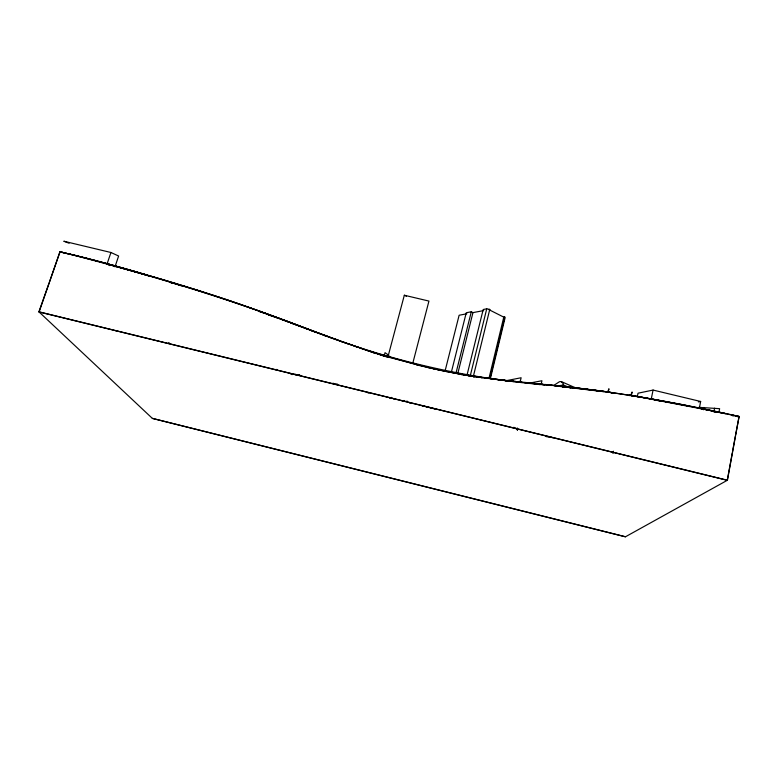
<?xml version="1.0" encoding="UTF-8"?>
<svg xmlns="http://www.w3.org/2000/svg" width="778" height="778" viewBox="0 0 778 778"><rect width="100%" height="100%" fill="white"/><g stroke="black" fill="none" stroke-linecap="round" stroke-linejoin="round"><path stroke-width="1.17" d="M534.875 383.962L535.925 383.768M612.14 392.637L614.455 393.221M629.266 395.681L629.48 395.195L651.254 398.978L687.295 405.815M551.728 385.314L553.732 385.528C616.186 391.48 677.891 402.955 739.1 416.444L738.896 416.463M736.105 415.997L738.915 416.6L732.069 414.966M732.293 452.786L727.255 480.318L39.095 311.978L49.267 282.832M732.497 451.648L735.414 435.748M735.58 434.853L739.1 416.444L727.43 480.221L625.463 536.781L152.41 418.438L38.9 311.803L60.1 251.751M714.612 408.168L713.941 411.679L718.96 412.194L719.621 408.674L698.8 407.341M703.555 409.763L704.002 407.429M699.296 408.518L700.647 401.477L653.073 390.07L638.028 393.201L637.318 396.634M613.2 452.378L613.346 451.639M612.976 453.477L613.434 451.211M651.167 399.406L653.073 390.07M563.116 387.386L563.194 383.583L561.201 381.541L559.431 381.745L554.004 385.275M517.205 427.929L517.282 429.962M488.934 378.555L503.774 317.142L504.728 316.967L505.029 318.037L490.51 378.196M489.858 378.604L504.728 316.967M470.301 375.618L486.736 308.827L489.77 309.42L473.374 376.26L471.633 376.046M467.072 374.85L483.196 309.508L486.736 308.827M456.122 372.584L471.283 311.784L472.956 312.62L483.683 310.578M457.834 373.362L472.956 312.62M451.405 372.01L466.246 312.746L471.283 311.784M445.288 370.134L459.117 315.246L466.819 313.787M412.807 363.17L428.941 301.076L404.327 295.241L387.862 357.141M384.108 356.081L385.022 352.667L388.961 355.429M114.988 266.835L118.616 256.011L110.933 252.49L63.806 241.219L69.106 243.232M106.897 264.442L110.933 252.49M49.617 281.84L59.906 251.702M388.154 357.413L388.523 357.442M630.764 395.428L632.096 391.995L631.347 395.662L640.313 397.111M631.318 395.594L630.19 395.302M608.075 390.935L608.941 388.776L608.114 392.326M270.977 315.674L259.132 310.928L258.695 311.492M608.124 392.423L606.509 391.849M608.211 392.083L614.484 393.143L611.352 392.52M109.397 265.308L109.863 265.58L107.063 263.985L107.588 264.092M608.25 392.141L639.817 396.848L682.345 404.648L724.931 413.449M172.026 282.599L171.063 282.735M259.162 311.336L266.805 313.699M170.81 282.735L171.461 282.433M389.953 398.035L391.626 397.607L390.653 397.811A8.568 2.159 8.6 0 0 390.148 397.966M258.753 311.356L264.248 312.775M516.874 381.92L520.307 381.23L521.124 377.748L505.292 380.88M391.655 397.441L390.682 397.646A15.648 3.89 8 0 0 390.284 397.782M489.77 309.42L488.827 309.605L503.774 317.142M529.312 383.146L541.935 380.743L541.128 384.39L540.058 384.595M539.533 384.517L541.148 384.215L539.018 384.614M698.381 401.886L700.647 401.477M403.062 400.66L404.21 400.505M402.158 400.952L404.181 400.66M409.617 402.994L410.366 402.887M403.267 400.787L403.947 400.689M555.366 386.18L563.642 385.042L570.459 388.037M405.406 401.448L407.361 401.185M572.939 387.677L574.728 387.493L576.187 388.494M394.854 398.579L394.067 398.618M394.825 398.735L393.396 398.803M275.869 369.472L277.367 369.579M275.82 369.618L276.696 369.589M291.244 374.315L292.946 374.335M291.205 374.471L292.907 374.49M294.687 374.364L296 374.403M294.648 374.519L295.961 374.558M294.95 374.549L299.695 374.724M297.721 374.626L299.053 374.685M528.641 382.766L542.694 384.206M527.406 382.815L534.651 383.564M543.491 384.458L531.588 383.243M525.024 382.747L529.487 383.204M531.578 383.418L536.178 383.894M713.922 411.854L714.856 411.951M716.927 412.165L720.496 412.7M526.307 382.523L513.392 381.346M544.707 384.41L564.731 386.715M549.044 385.042L549.745 385.11M524.897 382.562L528.962 382.98M542.684 384.381L545.835 384.702M547.391 385.042L549.346 385.246M524.887 382.737L527.396 382.99M544.26 384.711L541.128 384.39L544.658 384.77M518.265 381.862L514.958 381.521M517.312 381.765L522.281 382.29M547.012 385.013L552.098 385.353M555.239 385.888L603.485 391.655M517.302 381.94L521.241 382.183M549.735 385.285L551.69 385.489M520.443 382.27L521.221 382.358M515.61 381.405L511.039 381.094M556.426 385.81L557.709 385.946M556.465 385.82L553.732 385.528C468.735 379.518 385.198 359.864 306.046 328.374C229.753 298.966 151.37 275.441 72.296 254.814L59.838 251.858L60.849 252.286M514.161 381.609L512.595 381.434M555.142 385.849L558.76 386.238M513.276 381.152L507.898 380.743M558.575 386.053L562.591 386.491M557.311 385.917L559.188 386.287M559.82 386.355L561.317 386.52M514.258 381.434L510.232 381.181M562.601 386.306L574.514 388.008M510.932 380.899L502.919 380.179M562.163 386.608L568.339 387.298M510.251 381.006L511.253 381.113M566.403 386.909L571.966 387.716M564.497 386.695L566.442 386.909M505.544 380.481L506.585 380.598M508.588 380.821L503.181 380.393M506.313 380.743L507.1 380.831M115.941 330.776L117.614 330.961M570.021 387.143L573.464 387.707M504.932 380.228L500.838 379.946M569.195 387.395L570.255 387.522M503.979 380.306L506.254 380.559M573.425 387.532L580.057 388.66M571.723 387.337L575.117 387.911M502.928 380.004L500.06 379.849M576.838 387.93L581.545 388.835M575.127 387.726L577.519 388.183M575.37 388.105L576.858 388.28M501.265 379.81L497.706 379.576M579.824 388.28L583.481 388.893M578.326 388.105L580.495 388.533M577.461 388.183L578.365 388.28M499.602 379.615L494.575 379.197M500.244 379.868L496.909 379.654M499.252 379.936L500.04 380.024M735.609 416.084L737.894 416.609M582.81 388.64L587.089 389.515M581.516 388.66L582.839 388.815M583.043 389.019L585.805 389.35M497.93 379.411L487.621 378.118M585.591 388.981L589.86 389.856M584.307 388.825L586.252 389.233M583.442 388.893L584.336 389M587.089 389.165L592.418 390.177M588.567 389.525L591.134 390.021M586.213 389.233L587.73 389.593M493.009 379.003L494.915 379.226M493.777 379.275L490.646 378.876M591.154 389.671L593.906 390.371M589.87 389.506L591.776 389.924M491.443 378.808L493.252 379.022M593.721 389.992L596.901 390.751M592.437 389.836L596.259 390.673M591.581 389.895L593.702 390.342M491.92 378.847L488.321 378.4M596.074 390.293L599.673 391.12M594.791 390.128L598.389 390.945M598.438 390.605L600.772 391.091M597.368 390.459L599.488 390.916M486.756 378.196L488.924 378.468M487.514 378.478L485.171 378.166M600.791 390.916L605.265 391.694M599.721 390.77L604.146 391.713M600.947 391.285L602.016 391.422M599.468 390.906L600.305 391.198M487.291 378.079L478.305 377.019M485.978 378.098L487.602 378.293M603.145 391.227L606.334 391.84M601.841 391.227L603.076 391.567M485.19 377.991L486.269 378.118M335.678 383.904L337.535 384.147M606.354 391.655L609.767 392.482M605.284 391.519L606.548 391.869M484.937 377.943L478.927 377.301M736.251 416.152L736.892 416.249A9.375 2.762 7.5 0 1 738.76 416.57M736.221 416.337L736.863 416.425A9.375 2.762 7.5 0 1 738.118 416.629M607.21 391.781L612.13 392.812M606.49 392.024L607.346 392.141M610.555 392.589L611.343 392.696M480.512 377.349L482.282 377.583M481.271 377.631L482.049 377.738M479.734 377.242L480.96 377.398M479.656 377.038L473.481 376.503M478.956 377.136L479.958 377.252M478.324 376.844L475.835 376.678M477.002 376.649L473.501 376.328M475.679 376.455L468.901 375.618M475.057 376.562L476.311 376.727M471.089 375.959L472.013 376.085M629.46 395.37L630.404 395.516M470.709 375.706L467.704 375.434M469.99 375.793L471.011 375.93M468.327 375.706L471.604 376.221M732.234 415.656L733.712 415.899M469.387 375.502L467.063 375.327M469.97 375.969L467.675 375.599M468.395 375.336L463.824 374.792M546.185 436.594L553.139 437.713M465.769 375.113L467.053 375.297M467.384 375.356L463.795 374.967M465.759 374.908L461.889 374.471M465.118 375.006L466.392 375.191M641.296 397.276L709.04 410.288M464.417 374.87L463.095 374.646M463.124 374.471L458.816 373.907M461.811 374.247L457.376 373.683M461.247 374.354L462.433 374.529M461.218 374.529L461.86 374.636M458.855 373.732L452.913 372.827M461.451 374.481L466.032 375.297M457.503 373.673L455.869 373.372M455.898 373.207L451.279 372.516M452.942 372.662L446.047 371.505M451.308 372.351L444.082 371.106M446.076 371.33L442.128 370.707M444.121 370.941L440.173 370.299M442.167 370.542L437.888 369.822M710.022 410.502L712.969 411.115M699.344 408.275L718.94 412.369L713.961 411.319M440.212 370.134L433.346 368.83M718.96 412.194L738.915 416.6M720.807 412.768L724.24 413.488M724.551 413.556L725.485 413.75M438.257 369.725L427.832 367.586M433.385 368.665L416.862 364.95M427.871 367.42L387.065 356.81M59.838 251.858L60.879 251.926M60.032 251.907L61.462 252.062M60.82 252.082L62.045 252.198M61.404 252.218L62.823 252.383M61.987 252.354L63.99 252.656M62.765 252.539L64.574 252.792M63.932 252.811L65.157 252.938M64.516 252.947L65.936 253.113M65.099 253.093L66.519 253.258M66.461 253.414L68.27 253.677M67.044 253.55L68.853 253.813M68.211 253.832L69.437 253.949M68.795 253.968L70.02 254.095M69.378 254.105L70.603 254.231M69.962 254.25L71.187 254.377M70.545 254.387L72.354 254.659M71.129 254.532L72.665 254.727M651.254 398.978L659.948 401.069M72.296 254.814L73.297 254.883M72.918 254.96L74.542 255.184M73.229 255.038L75.165 255.34M74.474 255.34L75.476 255.417M75.096 255.495L76.098 255.563M38.9 311.803L727.43 480.221M75.719 255.641L76.711 255.719M76.341 255.797L77.333 255.874M76.652 255.874L77.956 256.02M77.275 256.03L78.568 256.176M77.888 256.176L79.191 256.332M78.51 256.332L80.416 256.633M79.123 256.487L81.029 256.789M80.358 256.789L81.34 256.866M80.97 256.944L81.953 257.022M417.232 364.863L377.126 353.475M152.323 418.35L625.463 536.781M81.583 257.1L82.565 257.178M82.196 257.255L83.178 257.333M82.497 257.333L84.394 257.635M83.11 257.479L85.006 257.79M84.335 257.79L85.619 257.946M84.948 257.946L86.222 258.101M85.551 258.101L86.835 258.257M86.163 258.257L87.437 258.413M86.766 258.413L88.05 258.568M87.379 258.568L88.653 258.724M421.822 405.63L427.112 406.972M428.172 407.244L435.583 409.131M87.982 258.724L89.256 258.88M88.585 258.88L89.859 259.035M89.198 259.035L90.763 259.269M90.102 259.269L91.376 259.424M90.705 259.424L92.582 259.735M91.308 259.58L93.175 259.891M92.514 259.891L93.778 260.046M93.117 260.046L94.381 260.202M93.72 260.202L95.286 260.445M94.323 260.358L95.879 260.601M95.217 260.601L96.482 260.756M95.82 260.756L97.085 260.912M96.414 260.912L99.176 261.466M97.017 261.068L99.778 261.632M99.107 261.622L101.266 262.03M99.71 261.787L101.86 262.186M101.198 262.176L102.754 262.429M101.801 262.342L103.357 262.585M367.566 392.666L368.811 393.007M102.696 262.575L104.252 262.828M103.289 262.74L104.845 262.983M104.184 262.983L105.74 263.227M104.777 263.139L106.333 263.392M105.672 263.382L107.228 263.635M106.265 263.548L107.821 263.791M107.16 263.781L109.601 264.277M107.529 264.248L107.063 263.985L110.136 264.598M107.461 263.868L108.716 264.034M108.424 264.18L111.089 264.685M109.737 264.539L111.983 264.928M109.669 264.695L112.868 265.181M110.32 264.87L114.356 265.59M111.692 265.074L113.471 265.347M111.954 265.317L116.146 266.086M112.927 265.59L115.183 265.988M113.909 265.862L117.031 266.329M114.561 266.037L120.007 267.165M115.533 266.309L116.583 266.436M116.972 266.484L117.857 266.737M116.515 266.582L118.752 266.98M107.063 263.985L148.841 275.704L144.864 274.702M117.497 266.854L121.796 267.671M118.149 267.039L119.511 267.253M119.948 267.321L120.833 267.564M119.122 267.311L122.992 268.002M120.104 267.583L125.083 268.595M121.076 267.865L125.978 268.848M122.447 268.079L123.819 268.41M123.031 268.41L128.37 269.528M124.013 268.692L127.66 269.558M125.705 269.003L127.106 269.344M126.357 269.188L129.576 269.869M127.991 269.645L130.772 270.219M127.271 269.616L131.978 270.559M128.574 269.985L133.485 270.997M129.547 270.267L133.203 271.143M131.249 270.579L134.691 271.347M132.153 271.016L135.81 271.901M136.208 271.785L133.417 271.152L137.725 272.222M136.14 271.93L139.243 272.66M134.759 271.765L138.416 272.65M137.657 272.378L141.081 273.195M136.393 272.242L137.696 272.611M138.737 272.747L142.607 273.642M139.32 273.088L141.343 273.506M142.851 273.885L146.916 274.897M140.954 273.564L143.949 274.264M143.22 273.817L144.757 274.264M141.995 273.7L142.646 273.885M145 274.508L151.846 276.346M144.212 274.517L154.277 277.065M146.818 275.276L148.452 275.752M151.778 276.501L156.417 277.697M154.209 277.211L158.858 278.417M156.65 277.941L160.997 279.049M158.79 278.573L162.826 279.594M160.929 279.205L164.975 280.236M332.858 383.204L334.268 383.622M163.069 279.837L166.803 280.78M164.907 280.391L168.641 281.335M166.735 280.936L170.479 281.889M168.573 281.49L172.317 282.443M170.713 282.132L174.155 282.998M387.006 356.966L387.843 357.219M172.249 282.589L175.682 283.455M172.58 282.764L171.393 282.579L181.167 285.623M173.144 282.939L173.698 283.104M174.087 283.143L177.52 284.019M171.957 282.745L179.057 284.476M387.522 356.869L384.721 356.1M174.194 283.425L180.584 284.942M177.549 284.447L180.418 285.147L179.232 284.952M386.267 356.489L380.598 354.826M386.18 356.713L384.663 356.256M179.29 284.729L182.422 285.507M180.827 285.195L183.958 285.983M182.353 285.662L185.495 286.45M384.089 355.906L382.815 355.517M183.89 286.129L187.021 286.926M185.427 286.596L188.558 287.393M383.71 355.964L382.445 355.575M186.953 287.072L191.32 288.249M188.49 287.549L192.847 288.726M191.553 288.492L194.383 289.202M192.779 288.871L195.609 289.591M381.171 355.176L379.907 354.787M194.315 289.358L197.135 290.068M195.842 289.834L198.672 290.554M379.965 354.632L380.87 354.826M197.067 290.213L199.897 290.933M198.604 290.7L201.424 291.419M379.917 354.535L367.984 350.508M379.012 354.33L377.748 353.932M378.643 354.389L377.69 354.087M199.829 291.089L202.65 291.808M201.356 291.575L203.875 292.197M202.581 291.954L206.627 293.082M203.807 292.343L209.078 293.86M375.852 353.329L377.067 353.63M206.559 293.228L211.83 294.755M376.435 353.426L371.125 351.802M375.482 353.387L376.114 353.582M209.311 294.113L214.271 295.543M374.276 352.823L373.022 352.415M211.762 294.901L215.496 295.941M372.954 352.57L373.586 352.774M214.203 295.689L216.722 296.34M215.428 296.087L219.163 297.147M371.378 352.055L370.756 351.851M216.644 296.486L221.604 297.945M371.388 351.802L356.713 346.687M219.085 297.293L224.035 298.762M369.55 351.286L362.023 348.768M368.86 351.228L368.237 351.024M221.526 298.1L226.476 299.569M223.967 298.908L227.691 299.977M226.398 299.724L228.732 300.327M227.623 300.133L229.957 300.746M228.654 300.483L231.173 301.154M229.88 300.892L232.398 301.572M231.105 301.31L233.624 301.99M232.33 301.718L234.839 302.409M233.556 302.136L237.523 303.323M361.964 348.661L349.546 344.177M235.014 302.642L238.982 303.828M237.698 303.556L240.451 304.334M357.335 347.173L357.958 347.387M238.924 303.974L241.909 304.84M240.383 304.48L243.368 305.346M355.147 346.414L356.645 346.832M241.841 304.995L245.07 305.949M355.711 346.511L342.408 341.63M243.786 305.666L248.221 307.047M245.002 306.094L249.923 307.65M248.163 307.203L251.615 308.253M249.864 307.796L253.56 308.934M251.557 308.399L255.495 309.625M349.478 344.333L344.275 342.583M253.502 309.09L257.43 310.325M255.437 309.78L259.492 311.054M257.382 310.471L262.06 311.978M260.251 311.784L261.729 312.318M344.207 342.456L334.375 338.722M341.795 341.688L342.417 341.912M262.546 312.435L269.733 314.759M262.468 312.581L263.946 313.116M342.038 341.668L284.31 320.283M339.626 340.91L340.249 341.134M264.763 313.242L272.66 315.829M267.282 314.322L268.391 314.73M268.459 314.584L275.957 317.035M268.76 314.866L279.983 318.513M270.238 315.401L272.621 316.276M273.516 316.432L275.159 317.035M275.704 317.229L284.378 320.137M273.448 316.578L274.809 317.074M275.908 317.473L277.62 317.939M334.307 338.868L324.747 335.347M277.279 317.978L281.451 319.35M330.99 337.759L331.603 337.983M282.006 319.554L283.649 320.157M281.928 319.69L283.027 320.098M326.371 336.057L327.295 336.397M326.916 336.436L326.303 336.203M283.581 320.011L290.252 322.316M284.398 320.604L287.753 321.674M288.307 321.878L289.951 322.491M322.374 334.579L325.447 335.717M285.769 321.11L287.413 321.722M288.23 322.024L289.328 322.432M324.154 335.415L325.068 335.756M290.495 322.695L298.645 325.612M317.687 332.721L322.598 334.55M290.7 322.938L291.517 323.249M292.411 323.405L294.065 324.018M294.609 324.222L296.253 324.834M296.807 325.039L298.178 325.554M298.451 325.651L301.738 326.886M313.485 331.272L315.012 331.836M318.999 333.324L301.232 326.575M320.225 333.781L321.149 334.122M292.071 323.454L293.714 324.066M294.531 324.368L295.63 324.776M296.729 325.185L297.828 325.593M298.373 325.797L300.026 326.41M300.571 326.614L301.942 327.13M314.633 331.875L313.106 331.302M315.557 332.216L316.471 332.556M317.706 333.013L318.62 333.354M320.157 333.927L320.769 334.161M303.041 327.538L304.14 327.946M304.762 328.015L306.746 328.754M307.057 328.87L308.584 329.434M309.197 329.668L312.493 331.068M304.694 328.16L306.065 328.666M306.979 329.016L308.205 329.473M309.119 329.814L310.344 330.271M310.957 330.494L311.57 330.728M574.728 387.493L561.201 381.541M474.279 376.941L473.501 376.581M473.996 376.99L473.481 376.746M404.327 295.241L406.398 296.214M513.801 427.297L515.911 428.474M180.914 285.652L181.546 285.866M168.729 342.495L169.39 343.234M516.971 428.785L517.477 430.156"/></g></svg>
